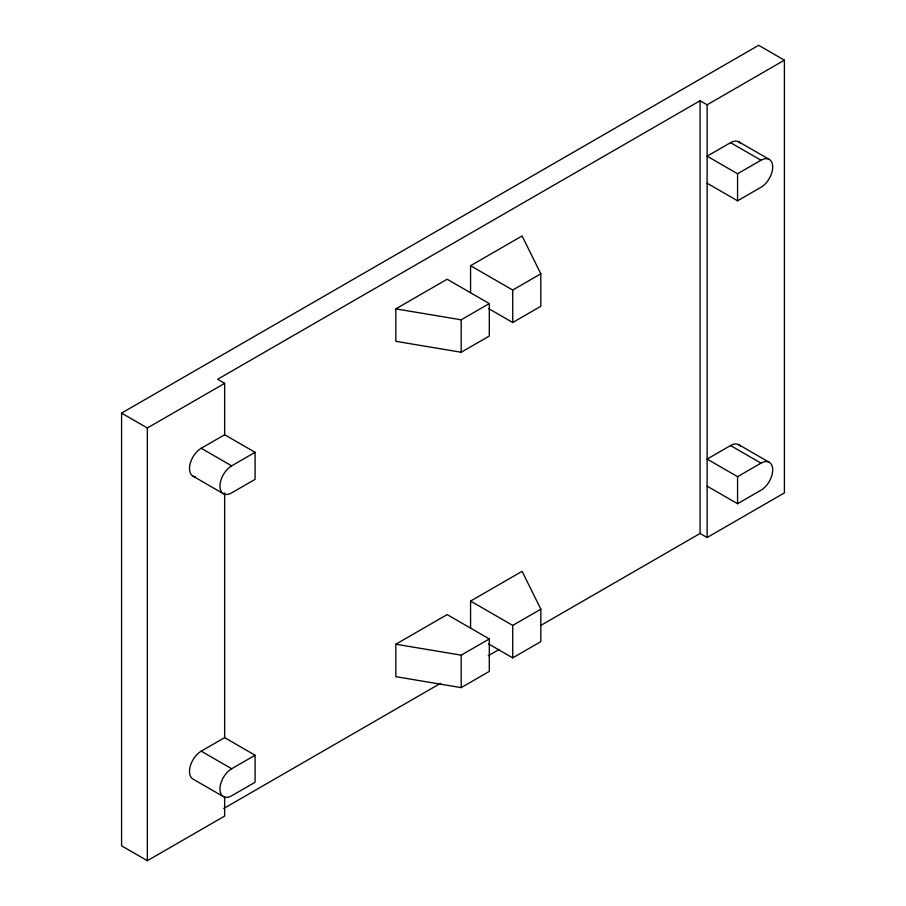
<?xml version="1.0" encoding="UTF-8"?>
<svg xmlns="http://www.w3.org/2000/svg" width="906" height="906" viewBox="0 0 906 906"><rect width="100%" height="100%" fill="white"/><g stroke="black" fill="none" stroke-linecap="round" stroke-linejoin="round"><path stroke-width="1.36" d="M224.643 796.634L224.643 816.08L147.35 860.7L121.585 845.83L121.585 413.102L758.65 45.3L784.415 60.17L784.415 492.898L707.122 537.518L700.1 533.464L540.905 625.367M784.415 60.17L707.122 104.802L700.1 100.736L217.61 379.297L224.643 383.363L224.643 434.744L255.084 452.32L255.084 479.365L231.664 492.887A16.557 9.558 -60 0 1 219.954 486.126A16.557 9.558 -60 0 1 231.664 465.843L255.084 452.32M121.585 413.102L147.35 427.983L224.643 383.363M395.831 308.867L447.145 279.241L489.308 303.578L489.308 336.035L461.199 352.253L395.831 341.313L395.831 308.867L461.199 319.807L489.308 303.578M470.565 292.525L470.565 265.718L522.094 235.968L540.825 273.827L540.825 306.285L512.728 322.513L488.64 308.595M195.368 476.873A16.557 9.558 -60 0 1 189.909 464.823A16.557 9.558 -60 0 1 201.223 448.266L224.643 434.744M740.689 143.567A16.557 9.558 -60 0 0 730.542 142.661L707.122 156.183L737.575 173.759L760.995 160.237A16.557 9.558 -60 0 1 772.705 166.998A16.557 9.558 -60 0 1 760.995 187.282L737.575 200.804L707.122 183.227M470.565 265.718L512.728 290.056L540.825 273.827M223.386 796.612L192.933 779.035A16.557 9.558 -60 0 1 190.396 765.763A16.557 9.558 -60 0 1 201.223 751.165L224.643 737.643L255.084 755.23L255.084 782.274L231.664 795.796A16.557 9.558 -60 0 1 219.954 789.035A16.557 9.558 -60 0 1 231.664 768.752L255.084 755.23M740.689 446.465A16.557 9.558 -60 0 0 730.542 445.559L707.122 459.082L737.575 476.669L760.995 463.147A16.557 9.558 -60 0 1 772.705 469.908A16.557 9.558 -60 0 1 760.995 490.191L737.575 503.713L707.122 486.137M395.831 644.223L447.145 614.596L489.308 638.934L489.308 671.391L461.199 687.609L395.831 676.68L395.831 644.223L461.199 655.163L489.308 638.934M470.565 627.881L470.565 601.074L522.094 571.324L540.825 609.183L540.825 641.641L512.728 657.869L488.64 643.962M470.565 601.074L512.728 625.412L540.825 609.183M223.737 808.48L440.486 683.351M488.243 655.774L499.263 649.409M738.82 141.846L769.273 159.422M730.542 142.661L760.995 160.237M738.82 444.744L769.273 462.32M730.542 445.559L760.995 463.147M201.223 448.266L231.664 465.843M192.933 476.126L223.386 493.713M201.223 751.165L231.664 768.752M737.575 173.759L737.575 200.804M737.575 476.669L737.575 503.713M707.122 104.802L707.122 537.518M700.1 100.736L700.1 533.464M512.728 290.056L512.728 322.513M512.728 625.412L512.728 657.869M461.199 319.807L461.199 352.253M461.199 655.163L461.199 687.609M224.643 492.909L224.643 737.643M147.35 427.983L147.35 860.7"/></g></svg>
